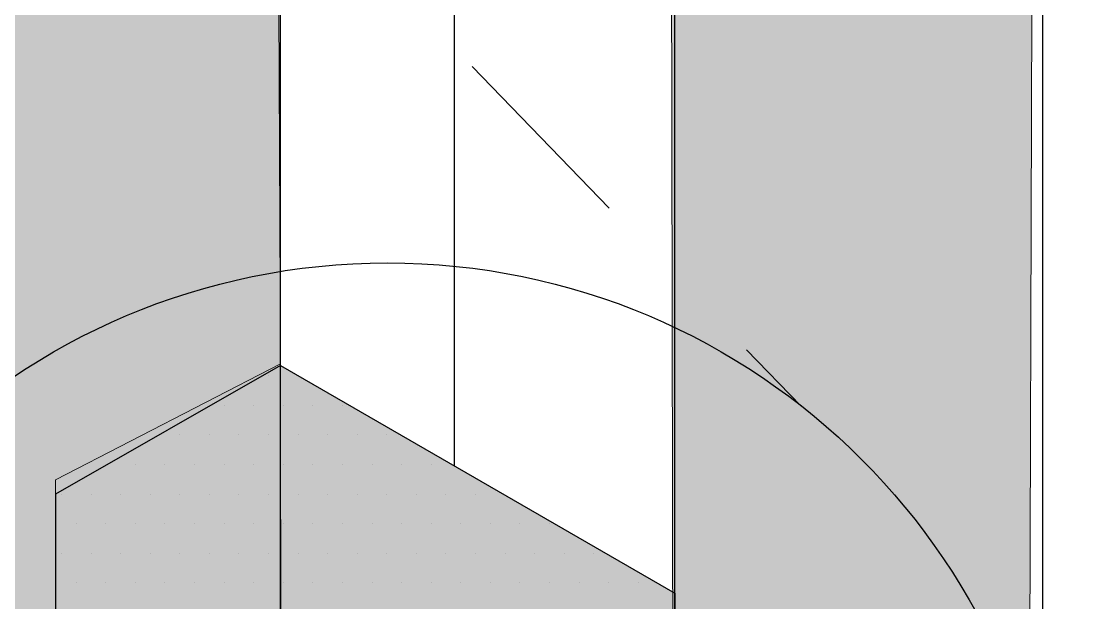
# Model space of a CAD drawing. Extents: x -1392 to 5791, y -3809 to 1722.
# Drawn here: x -859.18 to -810.94, y 256.66 to 283.2 of the extents above; entities that cross this region are included whole.
import ezdxf

# ---------------------------------------------------------------- set-up
doc = ezdxf.new("R2010")
doc.units = 0
doc.header["$MEASUREMENT"] = 0
doc.linetypes.add('AI-Linetype-42', pattern=[18, 9, -9])
for name, color, linetype, lineweight in [('.ATI-HATCH', 7, 'Continuous', 0), ('G-ANNO-TTLB', 7, 'Continuous', 0), ('Layer 12', 7, 'Continuous', 0), ('TYVEK', 7, 'Continuous', 0)]:
    doc.layers.add(name, color=color, linetype=linetype, lineweight=lineweight)

# ---------------------------------------------------------------- blocks, each defined once
blk = doc.blocks.new('Block_93')
at = {"layer": '.ATI-HATCH', "true_color": 0x808080, "transparency": 33554483}
h = blk.add_hatch(color=8, dxfattribs=at)
h.dxf.hatch_style = 2
edge = h.paths.add_edge_path()
edge.add_spline(control_points=[(-847.339, 239.41), (-847.339, 239.41), (-857.614, 233.623), (-857.614, 233.623), (-857.614, 233.623), (-851.407, 230.033), (-851.407, 230.033), (-851.407, 230.033), (-831.085, 230.033), (-831.085, 230.033), (-831.085, 230.033), (-847.339, 239.41), (-847.339, 239.41)], knot_values=[0, 0, 0, 0, 1, 1, 1, 2, 2, 2, 3, 3, 3, 4, 4, 4, 4], degree=3, periodic=0)
edge = h.paths.add_edge_path()
edge.add_spline(control_points=[(-847.339, 267.488), (-847.339, 267.488), (-857.614, 261.615), (-857.614, 261.615), (-857.614, 261.615), (-857.614, 233.623), (-857.614, 233.623), (-857.614, 233.623), (-847.339, 239.41), (-847.339, 239.41), (-847.339, 239.41), (-847.339, 267.488), (-847.339, 267.488)], knot_values=[0, 0, 0, 0, 1, 1, 1, 2, 2, 2, 3, 3, 3, 4, 4, 4, 4], degree=3, periodic=0)
edge.add_line((-847.339, 267.488), (-847.339, 267.488))
edge = h.paths.add_edge_path()
edge.add_spline(control_points=[(-831.085, 230.033), (-831.085, 230.033), (-851.407, 230.033), (-851.407, 230.033), (-851.407, 230.033), (-830.525, 217.953), (-830.525, 217.953), (-830.525, 217.953), (-820.493, 223.686), (-820.493, 223.686), (-820.493, 223.686), (-820.493, 223.922), (-820.493, 223.922), (-820.493, 223.922), (-831.085, 230.033), (-831.085, 230.033)], knot_values=[0, 0, 0, 0, 1, 1, 1, 2, 2, 2, 3, 3, 3, 4, 4, 4, 5, 5, 5, 5], degree=3, periodic=0)
edge.add_line((-831.085, 230.033), (-831.085, 230.033))
edge = h.paths.add_edge_path()
edge.add_spline(control_points=[(-820.493, 230.033), (-820.493, 230.033), (-831.085, 230.033), (-831.085, 230.033), (-831.085, 230.033), (-820.493, 223.922), (-820.493, 223.922), (-820.493, 223.922), (-820.493, 230.033), (-820.493, 230.033)], knot_values=[0, 0, 0, 0, 1, 1, 1, 2, 2, 2, 3, 3, 3, 3], degree=3, periodic=0)
edge.add_line((-820.493, 230.033), (-820.493, 230.033))
edge = h.paths.add_edge_path()
edge.add_spline(control_points=[(-829.34, 244.866), (-829.34, 244.866), (-829.34, 257.096), (-829.34, 257.096), (-829.34, 257.096), (-847.339, 267.488), (-847.339, 267.488), (-847.339, 267.488), (-847.339, 239.41), (-847.339, 239.41), (-847.339, 239.41), (-831.085, 230.033), (-831.085, 230.033), (-831.085, 230.033), (-820.493, 230.033), (-820.493, 230.033), (-820.493, 230.033), (-820.493, 239.762), (-820.493, 239.762), (-820.493, 239.762), (-829.34, 244.866), (-829.34, 244.866)], knot_values=[0, 0, 0, 0, 1, 1, 1, 2, 2, 2, 3, 3, 3, 4, 4, 4, 5, 5, 5, 6, 6, 6, 7, 7, 7, 7], degree=3, periodic=0)
edge.add_line((-829.34, 244.866), (-829.34, 244.866))
at = {"layer": '.ATI-HATCH'}
for points, knots in [([(-847.339, 267.488), (-847.339, 267.488), (-857.614, 261.615), (-857.614, 261.615), (-857.614, 261.615), (-857.614, 233.623), (-857.614, 233.623), (-857.614, 233.623), (-847.339, 239.41), (-847.339, 239.41), (-847.339, 239.41), (-847.339, 267.488), (-847.339, 267.488)], [0, 0, 0, 0, 1, 1, 1, 2, 2, 2, 3, 3, 3, 4, 4, 4, 4]), ([(-829.34, 244.866), (-829.34, 244.866), (-829.34, 257.096), (-829.34, 257.096), (-829.34, 257.096), (-847.339, 267.488), (-847.339, 267.488), (-847.339, 267.488), (-847.339, 239.41), (-847.339, 239.41), (-847.339, 239.41), (-831.085, 230.033), (-831.085, 230.033), (-831.085, 230.033), (-820.493, 230.033), (-820.493, 230.033), (-820.493, 230.033), (-820.493, 239.762), (-820.493, 239.762), (-820.493, 239.762), (-829.34, 244.866), (-829.34, 244.866)], [0, 0, 0, 0, 1, 1, 1, 2, 2, 2, 3, 3, 3, 4, 4, 4, 5, 5, 5, 6, 6, 6, 7, 7, 7, 7])]:
    blk.add_open_spline(points, degree=3, knots=knots, dxfattribs=at)
for points in [[(-847.885, 267.025), (-847.885, 267.025), (-847.885, 267.025), (-847.885, 267.025)], [(-849.91, 265.675), (-849.91, 265.675), (-849.91, 265.675), (-849.91, 265.675)], [(-848.56, 265.675), (-848.56, 265.675), (-848.56, 265.675), (-848.56, 265.675)], [(-847.21, 265.675), (-847.21, 265.675), (-847.21, 265.675), (-847.21, 265.675)], [(-845.86, 265.675), (-845.86, 265.675), (-845.86, 265.675), (-845.86, 265.675)], [(-844.51, 265.675), (-844.51, 265.675), (-844.51, 265.675), (-844.51, 265.675)], [(-851.935, 264.325), (-851.935, 264.325), (-851.935, 264.325), (-851.935, 264.325)], [(-850.585, 264.325), (-850.585, 264.325), (-850.585, 264.325), (-850.585, 264.325)], [(-849.235, 264.325), (-849.235, 264.325), (-849.235, 264.325), (-849.235, 264.325)], [(-847.885, 264.325), (-847.885, 264.325), (-847.885, 264.325), (-847.885, 264.325)], [(-846.535, 264.325), (-846.535, 264.325), (-846.535, 264.325), (-846.535, 264.325)], [(-845.185, 264.325), (-845.185, 264.325), (-845.185, 264.325), (-845.185, 264.325)], [(-843.835, 264.325), (-843.835, 264.325), (-843.835, 264.325), (-843.835, 264.325)], [(-842.485, 264.325), (-842.485, 264.325), (-842.485, 264.325), (-842.485, 264.325)], [(-853.96, 262.975), (-853.96, 262.975), (-853.96, 262.975), (-853.96, 262.975)], [(-852.61, 262.975), (-852.61, 262.975), (-852.61, 262.975), (-852.61, 262.975)], [(-851.26, 262.975), (-851.26, 262.975), (-851.26, 262.975), (-851.26, 262.975)], [(-849.91, 262.975), (-849.91, 262.975), (-849.91, 262.975), (-849.91, 262.975)], [(-848.56, 262.975), (-848.56, 262.975), (-848.56, 262.975), (-848.56, 262.975)], [(-847.21, 262.975), (-847.21, 262.975), (-847.21, 262.975), (-847.21, 262.975)], [(-845.86, 262.975), (-845.86, 262.975), (-845.86, 262.975), (-845.86, 262.975)], [(-844.51, 262.975), (-844.51, 262.975), (-844.51, 262.975), (-844.51, 262.975)], [(-843.16, 262.975), (-843.16, 262.975), (-843.16, 262.975), (-843.16, 262.975)], [(-841.81, 262.975), (-841.81, 262.975), (-841.81, 262.975), (-841.81, 262.975)], [(-840.46, 262.975), (-840.46, 262.975), (-840.46, 262.975), (-840.46, 262.975)], [(-857.335, 261.625), (-857.335, 261.625), (-857.335, 261.625), (-857.335, 261.625)], [(-855.985, 261.625), (-855.985, 261.625), (-855.985, 261.625), (-855.985, 261.625)], [(-854.635, 261.625), (-854.635, 261.625), (-854.635, 261.625), (-854.635, 261.625)], [(-853.285, 261.625), (-853.285, 261.625), (-853.285, 261.625), (-853.285, 261.625)], [(-851.935, 261.625), (-851.935, 261.625), (-851.935, 261.625), (-851.935, 261.625)], [(-850.585, 261.625), (-850.585, 261.625), (-850.585, 261.625), (-850.585, 261.625)], [(-849.235, 261.625), (-849.235, 261.625), (-849.235, 261.625), (-849.235, 261.625)], [(-847.885, 261.625), (-847.885, 261.625), (-847.885, 261.625), (-847.885, 261.625)], [(-846.535, 261.625), (-846.535, 261.625), (-846.535, 261.625), (-846.535, 261.625)], [(-845.185, 261.625), (-845.185, 261.625), (-845.185, 261.625), (-845.185, 261.625)], [(-843.835, 261.625), (-843.835, 261.625), (-843.835, 261.625), (-843.835, 261.625)], [(-842.485, 261.625), (-842.485, 261.625), (-842.485, 261.625), (-842.485, 261.625)], [(-841.135, 261.625), (-841.135, 261.625), (-841.135, 261.625), (-841.135, 261.625)], [(-839.785, 261.625), (-839.785, 261.625), (-839.785, 261.625), (-839.785, 261.625)], [(-838.435, 261.625), (-838.435, 261.625), (-838.435, 261.625), (-838.435, 261.625)], [(-856.66, 260.275), (-856.66, 260.275), (-856.66, 260.275), (-856.66, 260.275)], [(-855.31, 260.275), (-855.31, 260.275), (-855.31, 260.275), (-855.31, 260.275)], [(-853.96, 260.275), (-853.96, 260.275), (-853.96, 260.275), (-853.96, 260.275)], [(-852.61, 260.275), (-852.61, 260.275), (-852.61, 260.275), (-852.61, 260.275)], [(-851.26, 260.275), (-851.26, 260.275), (-851.26, 260.275), (-851.26, 260.275)], [(-849.91, 260.275), (-849.91, 260.275), (-849.91, 260.275), (-849.91, 260.275)], [(-848.56, 260.275), (-848.56, 260.275), (-848.56, 260.275), (-848.56, 260.275)], [(-847.21, 260.275), (-847.21, 260.275), (-847.21, 260.275), (-847.21, 260.275)], [(-845.86, 260.275), (-845.86, 260.275), (-845.86, 260.275), (-845.86, 260.275)], [(-844.51, 260.275), (-844.51, 260.275), (-844.51, 260.275), (-844.51, 260.275)], [(-843.16, 260.275), (-843.16, 260.275), (-843.16, 260.275), (-843.16, 260.275)], [(-841.81, 260.275), (-841.81, 260.275), (-841.81, 260.275), (-841.81, 260.275)], [(-840.46, 260.275), (-840.46, 260.275), (-840.46, 260.275), (-840.46, 260.275)], [(-839.11, 260.275), (-839.11, 260.275), (-839.11, 260.275), (-839.11, 260.275)], [(-837.76, 260.275), (-837.76, 260.275), (-837.76, 260.275), (-837.76, 260.275)], [(-836.41, 260.275), (-836.41, 260.275), (-836.41, 260.275), (-836.41, 260.275)], [(-835.06, 260.275), (-835.06, 260.275), (-835.06, 260.275), (-835.06, 260.275)], [(-857.335, 258.925), (-857.335, 258.925), (-857.335, 258.925), (-857.335, 258.925)], [(-855.985, 258.925), (-855.985, 258.925), (-855.985, 258.925), (-855.985, 258.925)], [(-854.635, 258.925), (-854.635, 258.925), (-854.635, 258.925), (-854.635, 258.925)], [(-853.285, 258.925), (-853.285, 258.925), (-853.285, 258.925), (-853.285, 258.925)], [(-851.935, 258.925), (-851.935, 258.925), (-851.935, 258.925), (-851.935, 258.925)], [(-850.585, 258.925), (-850.585, 258.925), (-850.585, 258.925), (-850.585, 258.925)], [(-849.235, 258.925), (-849.235, 258.925), (-849.235, 258.925), (-849.235, 258.925)], [(-847.885, 258.925), (-847.885, 258.925), (-847.885, 258.925), (-847.885, 258.925)], [(-846.535, 258.925), (-846.535, 258.925), (-846.535, 258.925), (-846.535, 258.925)], [(-845.185, 258.925), (-845.185, 258.925), (-845.185, 258.925), (-845.185, 258.925)], [(-843.835, 258.925), (-843.835, 258.925), (-843.835, 258.925), (-843.835, 258.925)], [(-842.485, 258.925), (-842.485, 258.925), (-842.485, 258.925), (-842.485, 258.925)], [(-841.135, 258.925), (-841.135, 258.925), (-841.135, 258.925), (-841.135, 258.925)], [(-839.785, 258.925), (-839.785, 258.925), (-839.785, 258.925), (-839.785, 258.925)], [(-838.435, 258.925), (-838.435, 258.925), (-838.435, 258.925), (-838.435, 258.925)], [(-837.085, 258.925), (-837.085, 258.925), (-837.085, 258.925), (-837.085, 258.925)], [(-835.735, 258.925), (-835.735, 258.925), (-835.735, 258.925), (-835.735, 258.925)], [(-834.385, 258.925), (-834.385, 258.925), (-834.385, 258.925), (-834.385, 258.925)], [(-833.035, 258.925), (-833.035, 258.925), (-833.035, 258.925), (-833.035, 258.925)], [(-856.66, 257.575), (-856.66, 257.575), (-856.66, 257.575), (-856.66, 257.575)], [(-855.31, 257.575), (-855.31, 257.575), (-855.31, 257.575), (-855.31, 257.575)], [(-853.96, 257.575), (-853.96, 257.575), (-853.96, 257.575), (-853.96, 257.575)], [(-852.61, 257.575), (-852.61, 257.575), (-852.61, 257.575), (-852.61, 257.575)], [(-851.26, 257.575), (-851.26, 257.575), (-851.26, 257.575), (-851.26, 257.575)], [(-849.91, 257.575), (-849.91, 257.575), (-849.91, 257.575), (-849.91, 257.575)], [(-848.56, 257.575), (-848.56, 257.575), (-848.56, 257.575), (-848.56, 257.575)], [(-847.21, 257.575), (-847.21, 257.575), (-847.21, 257.575), (-847.21, 257.575)], [(-845.86, 257.575), (-845.86, 257.575), (-845.86, 257.575), (-845.86, 257.575)], [(-844.51, 257.575), (-844.51, 257.575), (-844.51, 257.575), (-844.51, 257.575)], [(-843.16, 257.575), (-843.16, 257.575), (-843.16, 257.575), (-843.16, 257.575)], [(-841.81, 257.575), (-841.81, 257.575), (-841.81, 257.575), (-841.81, 257.575)], [(-840.46, 257.575), (-840.46, 257.575), (-840.46, 257.575), (-840.46, 257.575)], [(-839.11, 257.575), (-839.11, 257.575), (-839.11, 257.575), (-839.11, 257.575)], [(-837.76, 257.575), (-837.76, 257.575), (-837.76, 257.575), (-837.76, 257.575)], [(-836.41, 257.575), (-836.41, 257.575), (-836.41, 257.575), (-836.41, 257.575)], [(-835.06, 257.575), (-835.06, 257.575), (-835.06, 257.575), (-835.06, 257.575)], [(-833.71, 257.575), (-833.71, 257.575), (-833.71, 257.575), (-833.71, 257.575)], [(-832.36, 257.575), (-832.36, 257.575), (-832.36, 257.575), (-832.36, 257.575)], [(-831.01, 257.575), (-831.01, 257.575), (-831.01, 257.575), (-831.01, 257.575)]]:
    blk.add_open_spline(points, degree=3, dxfattribs=at)

msp = doc.modelspace()

# ---------------------------------------------------------------- hatches: boundary and pattern name
at = {"layer": 'G-ANNO-TTLB', "true_color": 0xff00ff, "transparency": 33554687}
h = msp.add_hatch(color=6, dxfattribs=at)
edge = h.paths.add_edge_path()
edge.add_spline(control_points=[(1773.018, -796.5), (1773.018, -796.5), (-1156.5, -796.5), (-1156.5, -796.5), (-1156.5, -796.5), (-1156.5, 1660.5), (-1156.5, 1660.5), (-1156.5, 1660.5), (1773.018, 1660.5), (1773.018, 1660.5), (1773.018, 1660.5), (1773.018, -796.5), (1773.018, -796.5)], knot_values=[0, 0, 0, 0, 1, 1, 1, 2, 2, 2, 3, 3, 3, 4, 4, 4, 4], degree=3, periodic=0)
edge = h.paths.add_edge_path()
edge.add_spline(control_points=[(-1147.5, 1651.5), (-1147.5, 1651.5), (-1147.5, -787.5), (-1147.5, -787.5), (-1147.5, -787.5), (1764.018, -787.5), (1764.018, -787.5), (1764.018, -787.5), (1764.018, 1651.5), (1764.018, 1651.5), (1764.018, 1651.5), (-1147.5, 1651.5), (-1147.5, 1651.5)], knot_values=[0, 0, 0, 0, 1, 1, 1, 2, 2, 2, 3, 3, 3, 4, 4, 4, 4], degree=3, periodic=0)
edge.add_line((-1147.5, 1651.5), (-1147.5, 1651.5))
at = {"layer": 'Layer 12', "true_color": 0x808080, "transparency": 33554495}
h = msp.add_hatch(color=8, dxfattribs=at)
h.dxf.hatch_style = 2
h.paths.add_polyline_path([(-857.614, 261.615), (-857.614, 233.623), (-881.095, 220.964), (-881.025, 391.991), (-847.822, 372.382), (-847.339, 267.488)])
h = msp.add_hatch(color=8, dxfattribs=at)
h.dxf.hatch_style = 2
h.paths.add_polyline_path([(-813.131, 254.637), (-829.422, 244.819), (-829.632, 361.214), (-812.835, 351.741)])
at = {"layer": 'Layer 12', "true_color": 0x808080, "transparency": 33554457}
h = msp.add_hatch(color=8, dxfattribs=at)
h.dxf.hatch_style = 2
h.paths.add_polyline_path([(-847.303, 239.181), (-857.578, 233.889), (-857.614, 262.273), (-847.339, 267.564)])

# ---------------------------------------------------------------- linework, layer by layer
at = {"layer": 'G-ANNO-TTLB'}
for points in [[(1773.018, -796.5), (1773.018, -796.5), (-1156.5, -796.5), (-1156.5, -796.5), (-1156.5, -796.5), (-1156.5, 1660.5), (-1156.5, 1660.5), (-1156.5, 1660.5), (1773.018, 1660.5), (1773.018, 1660.5), (1773.018, 1660.5), (1773.018, -796.5), (1773.018, -796.5)], [(-1147.5, 1651.5), (-1147.5, 1651.5), (-1147.5, -787.5), (-1147.5, -787.5), (-1147.5, -787.5), (1764.018, -787.5), (1764.018, -787.5), (1764.018, -787.5), (1764.018, 1651.5), (1764.018, 1651.5), (1764.018, 1651.5), (-1147.5, 1651.5), (-1147.5, 1651.5)]]:
    msp.add_open_spline(points, degree=3, knots=[0, 0, 0, 0, 1, 1, 1, 2, 2, 2, 3, 3, 3, 4, 4, 4, 4], dxfattribs=at)
at = {"layer": 'Layer 12'}
for points in [[(-857.614, 261.615), (-857.614, 233.623), (-881.095, 220.964), (-881.025, 391.991), (-847.822, 372.382), (-847.339, 267.488)], [(-813.131, 254.637), (-829.422, 244.819), (-829.632, 361.214), (-812.835, 351.741)], [(-847.303, 239.181), (-857.578, 233.889), (-857.614, 262.273), (-847.339, 267.564)]]:
    msp.add_lwpolyline(points, close=True, dxfattribs=at)
at = {"layer": 'TYVEK', "color": 18, "linetype": 'AI-Linetype-42', "lineweight": 25, "true_color": 0x000000}
msp.add_line((-1013.966, 462.104), (-823.585, 265.651), dxfattribs=at)
at = {"layer": 'TYVEK', "color": 18, "lineweight": 25, "true_color": 0x000000}
for p, q in [((-847.339, 267.488), (-847.339, 372.42)), ((-839.399, 262.904), (-839.399, 367.767)), ((-829.34, 244.866), (-829.34, 361.872)), ((-812.542, 254.314), (-812.542, 352.028))]:
    msp.add_line(p, q, dxfattribs=at)
at = {"layer": 'TYVEK', "color": 4, "lineweight": 25, "true_color": 0x00ffff}
for p, q in [((-847.339, 267.488), (-857.614, 261.615)), ((-847.339, 267.488), (-829.34, 257.096)), ((-847.339, 239.41), (-847.339, 267.488)), ((-857.614, 261.615), (-857.614, 233.623)), ((-829.34, 257.096), (-829.34, 244.866))]:
    msp.add_line(p, q, dxfattribs=at)
at = {"layer": 'TYVEK', "color": 18, "lineweight": 25, "true_color": 0x000000}
msp.add_circle((-842.456, 241.563), 30.608, dxfattribs=at)

# ---------------------------------------------------------------- block references
at = {"layer": '.ATI-HATCH'}
msp.add_blockref('Block_93', (0, 0), dxfattribs=at)

doc.saveas('drawing.dxf')
